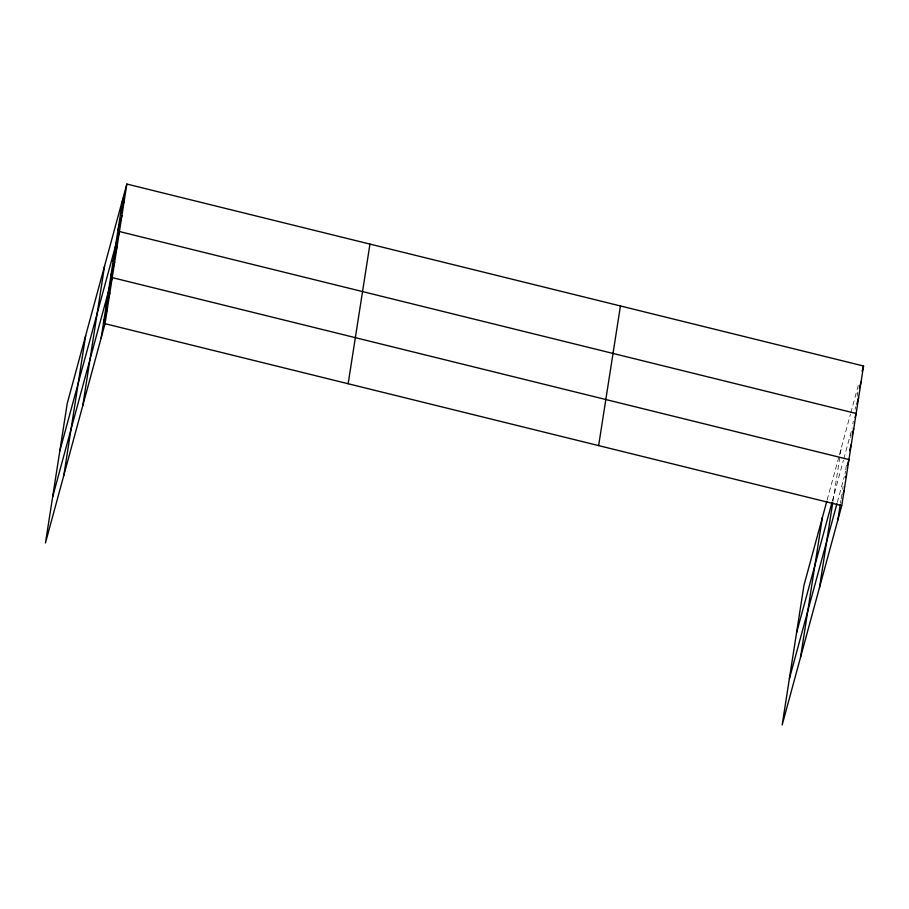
<?xml version="1.0" encoding="UTF-8"?>
<svg xmlns="http://www.w3.org/2000/svg" width="909" height="909" viewBox="0 0 909 909"><rect width="100%" height="100%" fill="white"/><g stroke="black" fill="none" stroke-linecap="round" stroke-linejoin="round"><path stroke-width="0.68" stroke-dasharray="4.54 3.41" d="M832.985 501.052L841.279 447.989M840.461 503.234L840.893 500.45M841.12 499.052L841.984 493.462M842.643 489.269L843.075 486.485M845.04 473.919L845.472 471.123M845.7 469.726L846.563 464.135M850.71 437.604L851.142 434.809M852.858 423.878L853.267 421.242M855.119 409.368L855.528 406.732M857.176 396.176L857.801 392.222M827.167 499.905L839.052 456.182M839.416 454.818L850.46 414.174M850.835 412.822L858.914 383.053M832.371 500.927L843.416 460.295M843.779 458.943L852.233 427.832M837.325 502.325L844.302 476.623"/><path stroke-width="1.36" d="M63.823 475.362L85.639 335.716M82.764 405.675L104.569 266.03M101.138 338.034L122.942 198.401M126.84 184.05L67.255 403.346L45.45 542.991L105.035 323.695L126.84 184.05L863.55 366.009L841.745 505.654L782.16 724.95L803.965 585.305L826.804 501.279M348.147 383.734L369.952 244.101M598.633 445.603L620.438 305.958M800.534 657.309L822.338 517.676M819.464 587.634L832.769 502.45M837.848 519.993L840.246 504.631M120.477 214.217L124.374 199.878M118 230.045L121.897 215.706M59.846 450.83L119.42 231.534L856.13 413.481L855.074 417.401M113.125 261.235L117.022 246.884M110.728 276.597L114.625 262.247M52.642 496.916L112.227 277.609L848.938 459.568L847.518 464.783M105.933 307.322L109.83 292.971M103.535 322.684L107.432 308.333M862.13 371.224L863.55 366.009M859.312 388.359L861.073 381.837M856.835 404.175L858.607 397.653M796.557 632.789L832.008 502.302M852.324 434.059L853.733 428.843M849.563 450.728L851.335 444.206M789.353 678.864L836.95 503.677M845.836 477.532L846.54 474.93M843.075 494.201L844.143 490.292M105.035 323.695L841.745 505.654"/></g></svg>
